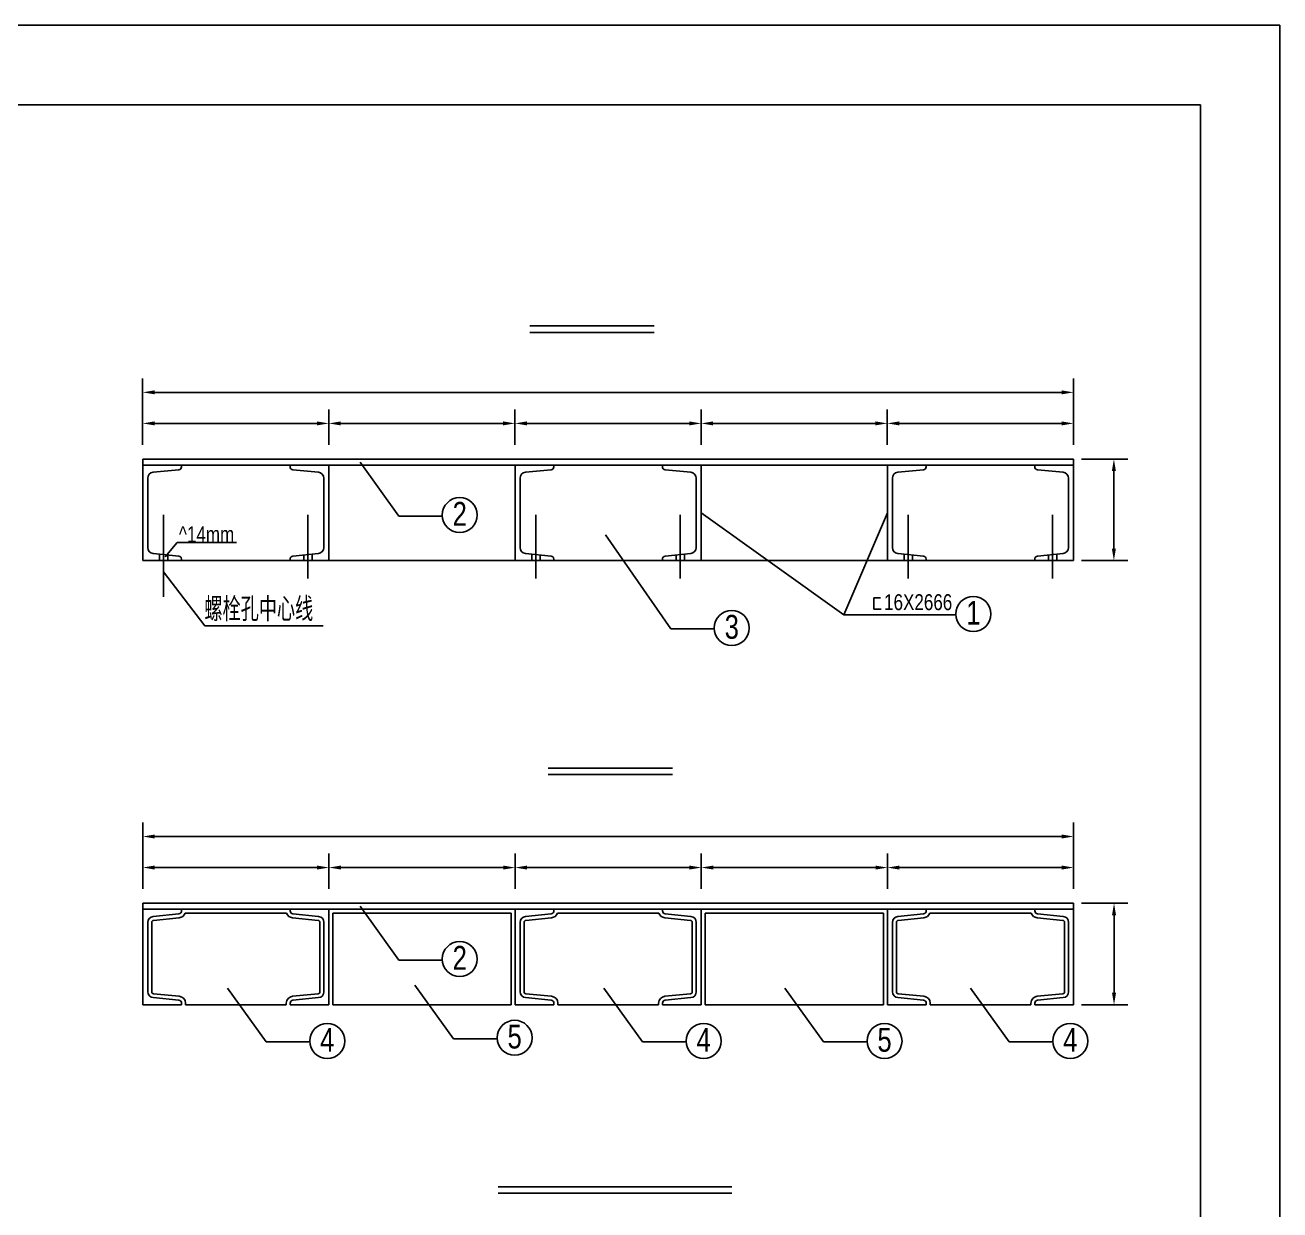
# Model space of a CAD drawing. Header units: millimetres. Extents: x 65 to 987, y -1526 to -1229.
# Drawn here: x 327.7 to 485.4, y -1378.2 to -1229.3 of the extents above; entities that cross this region are included whole.
import ezdxf

# ---------------------------------------------------------------- set-up
doc = ezdxf.new("R2010")
doc.units = ezdxf.units.MM
doc.styles.get("Standard").update_dxf_attribs({"font": 'stxt.shx', "width": 0.8, "bigfont": 'dk.shx'})
doc.dimstyles.new('ISO-25', dxfattribs={"dimtxt": 2.5, "dimasz": 2.5, "dimexe": 1.25, "dimexo": 0.625, "dimtad": 1, "dimtxsty": 'Standard', "dimcen": 2.5, "dimadec": 0, "dimazin": 0, "dimtfac": 1, "dimtmove": 0, "dimatfit": 3, "dimfxl": 0, "dimarcsym": 0})

# ---------------------------------------------------------------- blocks, each defined once
blk = doc.blocks.new('*D14')
at = {"color": 2, "linetype": 'ByBlock'}
for p, q in [((460.45, -1283.88), (466.28, -1283.88)), ((464.53, -1295.13), (464.53, -1285.38)), ((460.45, -1296.63), (466.28, -1296.63))]:
    blk.add_line(p, q, dxfattribs=at)
for points in [[(464.28, -1285.38), (464.78, -1285.38), (464.53, -1283.88)], [(464.28, -1295.13), (464.78, -1295.13), (464.53, -1296.63)]]:
    blk.add_solid(points, dxfattribs=at)
at = {"layer": 'DEFPOINTS', "color": 0, "linetype": 'ByBlock'}
for p in [(459.45, -1283.88), (464.53, -1283.88), (459.45, -1296.63)]:
    blk.add_point(p, dxfattribs=at)
blk = doc.blocks.new('*D15')
at = {"color": 2, "linetype": 'ByBlock'}
for p, q in [((342.45, -1283.63), (342.45, -1279.2)), ((365.85, -1283.63), (365.85, -1279.2)), ((343.95, -1280.95), (364.35, -1280.95))]:
    blk.add_line(p, q, dxfattribs=at)
for points in [[(343.95, -1280.7), (343.95, -1281.2), (342.45, -1280.95)], [(364.35, -1280.7), (364.35, -1281.2), (365.85, -1280.95)]]:
    blk.add_solid(points, dxfattribs=at)
at = {"layer": 'DEFPOINTS', "color": 0, "linetype": 'ByBlock'}
for p in [(365.85, -1280.95), (342.45, -1284.63), (365.85, -1284.63)]:
    blk.add_point(p, dxfattribs=at)
blk = doc.blocks.new('*D16')
at = {"color": 2}
for p, q in [((389.25, -1282.07), (389.25, -1277.64)), ((367.35, -1279.39), (387.75, -1279.39))]:
    blk.add_line(p, q, dxfattribs=at)
for points in [[(367.35, -1279.14), (367.35, -1279.64), (365.85, -1279.39)], [(387.75, -1279.14), (387.75, -1279.64), (389.25, -1279.39)]]:
    blk.add_solid(points, dxfattribs=at)
at = {"layer": 'DEFPOINTS', "color": 0}
for p in [(389.25, -1279.39), (365.85, -1283.07), (389.25, -1283.07)]:
    blk.add_point(p, dxfattribs=at)
blk = doc.blocks.new('*D17')
at = {"color": 2}
for p, q in [((412.65, -1282.07), (412.65, -1277.64)), ((390.75, -1279.39), (411.15, -1279.39))]:
    blk.add_line(p, q, dxfattribs=at)
for points in [[(390.75, -1279.14), (390.75, -1279.64), (389.25, -1279.39)], [(411.15, -1279.14), (411.15, -1279.64), (412.65, -1279.39)]]:
    blk.add_solid(points, dxfattribs=at)
at = {"layer": 'DEFPOINTS', "color": 0}
for p in [(412.65, -1279.39), (389.25, -1283.07), (412.65, -1283.07)]:
    blk.add_point(p, dxfattribs=at)
blk = doc.blocks.new('*D18')
at = {"color": 2}
for p, q in [((436.05, -1282.07), (436.05, -1277.64)), ((414.15, -1279.39), (434.55, -1279.39))]:
    blk.add_line(p, q, dxfattribs=at)
for points in [[(414.15, -1279.14), (414.15, -1279.64), (412.65, -1279.39)], [(434.55, -1279.14), (434.55, -1279.64), (436.05, -1279.39)]]:
    blk.add_solid(points, dxfattribs=at)
at = {"layer": 'DEFPOINTS', "color": 0}
for p in [(436.05, -1279.39), (412.65, -1283.07), (436.05, -1283.07)]:
    blk.add_point(p, dxfattribs=at)
blk = doc.blocks.new('*D19')
at = {"color": 2}
for p, q in [((459.45, -1282.07), (459.45, -1277.64)), ((437.55, -1279.39), (457.95, -1279.39))]:
    blk.add_line(p, q, dxfattribs=at)
for points in [[(437.55, -1279.14), (437.55, -1279.64), (436.05, -1279.39)], [(457.95, -1279.14), (457.95, -1279.64), (459.45, -1279.39)]]:
    blk.add_solid(points, dxfattribs=at)
at = {"layer": 'DEFPOINTS', "color": 0}
for p in [(459.45, -1279.39), (436.05, -1283.07), (459.45, -1283.07)]:
    blk.add_point(p, dxfattribs=at)
blk = doc.blocks.new('*D20')
at = {"color": 2, "linetype": 'ByBlock'}
for p, q in [((342.45, -1278.86), (342.45, -1273.74)), ((459.45, -1278.86), (459.45, -1273.74)), ((343.95, -1275.49), (457.95, -1275.49))]:
    blk.add_line(p, q, dxfattribs=at)
for points in [[(343.95, -1275.24), (343.95, -1275.74), (342.45, -1275.49)], [(457.95, -1275.24), (457.95, -1275.74), (459.45, -1275.49)]]:
    blk.add_solid(points, dxfattribs=at)
at = {"layer": 'DEFPOINTS', "color": 0, "linetype": 'ByBlock'}
for p in [(459.45, -1275.49), (342.45, -1279.86), (459.45, -1279.86)]:
    blk.add_point(p, dxfattribs=at)
blk = doc.blocks.new('*D42')
at = {"color": 2, "linetype": 'ByBlock'}
for p, q in [((342.45, -1340.42), (342.45, -1335.99)), ((365.85, -1340.42), (365.85, -1335.99)), ((343.95, -1337.74), (364.35, -1337.74))]:
    blk.add_line(p, q, dxfattribs=at)
for points in [[(343.95, -1337.49), (343.95, -1337.99), (342.45, -1337.74)], [(364.35, -1337.49), (364.35, -1337.99), (365.85, -1337.74)]]:
    blk.add_solid(points, dxfattribs=at)
at = {"layer": 'DEFPOINTS', "color": 0, "linetype": 'ByBlock'}
for p in [(365.85, -1337.74), (342.45, -1341.42), (365.85, -1341.42)]:
    blk.add_point(p, dxfattribs=at)
blk = doc.blocks.new('*D41')
at = {"color": 2, "linetype": 'ByBlock'}
for p, q in [((342.45, -1337.21), (342.45, -1332.09)), ((459.45, -1337.21), (459.45, -1332.09)), ((343.95, -1333.84), (457.95, -1333.84))]:
    blk.add_line(p, q, dxfattribs=at)
for points in [[(343.95, -1333.59), (343.95, -1334.09), (342.45, -1333.84)], [(457.95, -1333.59), (457.95, -1334.09), (459.45, -1333.84)]]:
    blk.add_solid(points, dxfattribs=at)
at = {"layer": 'DEFPOINTS', "color": 0, "linetype": 'ByBlock'}
for p in [(459.45, -1333.84), (342.45, -1338.21), (459.45, -1338.21)]:
    blk.add_point(p, dxfattribs=at)
blk = doc.blocks.new('*D43')
at = {"color": 2}
for p, q in [((436.07, -1337.88), (436.07, -1333.45)), ((414.17, -1335.2), (434.57, -1335.2))]:
    blk.add_line(p, q, dxfattribs=at)
for points in [[(414.17, -1334.95), (414.17, -1335.45), (412.67, -1335.2)], [(434.57, -1334.95), (434.57, -1335.45), (436.07, -1335.2)]]:
    blk.add_solid(points, dxfattribs=at)
at = {"layer": 'DEFPOINTS', "color": 0}
for p in [(436.07, -1335.2), (412.67, -1338.88), (436.07, -1338.88)]:
    blk.add_point(p, dxfattribs=at)
blk = doc.blocks.new('*D44')
at = {"color": 2}
for p, q in [((412.67, -1337.88), (412.67, -1333.45)), ((390.77, -1335.2), (411.17, -1335.2))]:
    blk.add_line(p, q, dxfattribs=at)
for points in [[(390.77, -1334.95), (390.77, -1335.45), (389.27, -1335.2)], [(411.17, -1334.95), (411.17, -1335.45), (412.67, -1335.2)]]:
    blk.add_solid(points, dxfattribs=at)
at = {"layer": 'DEFPOINTS', "color": 0}
for p in [(412.67, -1335.2), (389.27, -1338.88), (412.67, -1338.88)]:
    blk.add_point(p, dxfattribs=at)
blk = doc.blocks.new('*D45')
at = {"color": 2}
for p, q in [((389.27, -1337.88), (389.27, -1333.45)), ((367.37, -1335.2), (387.77, -1335.2))]:
    blk.add_line(p, q, dxfattribs=at)
for points in [[(367.37, -1334.95), (367.37, -1335.45), (365.87, -1335.2)], [(387.77, -1334.95), (387.77, -1335.45), (389.27, -1335.2)]]:
    blk.add_solid(points, dxfattribs=at)
at = {"layer": 'DEFPOINTS', "color": 0}
for p in [(389.27, -1335.2), (365.87, -1338.88), (389.27, -1338.88)]:
    blk.add_point(p, dxfattribs=at)
blk = doc.blocks.new('*D46')
at = {"color": 2}
for p, q in [((459.47, -1337.88), (459.47, -1333.45)), ((437.57, -1335.2), (457.97, -1335.2))]:
    blk.add_line(p, q, dxfattribs=at)
for points in [[(437.57, -1334.95), (437.57, -1335.45), (436.07, -1335.2)], [(457.97, -1334.95), (457.97, -1335.45), (459.47, -1335.2)]]:
    blk.add_solid(points, dxfattribs=at)
at = {"layer": 'DEFPOINTS', "color": 0}
for p in [(459.47, -1335.2), (436.07, -1338.88), (459.47, -1338.88)]:
    blk.add_point(p, dxfattribs=at)
blk = doc.blocks.new('*D47')
at = {"color": 2, "linetype": 'ByBlock'}
for p, q in [((460.45, -1342.23), (466.28, -1342.23)), ((464.53, -1353.48), (464.53, -1343.73)), ((460.45, -1354.98), (466.28, -1354.98))]:
    blk.add_line(p, q, dxfattribs=at)
for points in [[(464.28, -1343.73), (464.78, -1343.73), (464.53, -1342.23)], [(464.28, -1353.48), (464.78, -1353.48), (464.53, -1354.98)]]:
    blk.add_solid(points, dxfattribs=at)
at = {"layer": 'DEFPOINTS', "color": 0, "linetype": 'ByBlock'}
for p in [(459.45, -1342.23), (464.53, -1342.23), (459.45, -1354.98)]:
    blk.add_point(p, dxfattribs=at)
blk = doc.blocks.new('A$C334D11CF')
at = {"color": 2}
for p, q in [((0, 1.49), (0, 0)), ((0.89, 1.49), (0, 1.49)), ((0, 0), (0.96, 0))]:
    blk.add_line(p, q, dxfattribs=at)

msp = doc.modelspace()

# ---------------------------------------------------------------- linework, layer by layer
at = {"color": 2, "linetype": 'Continuous'}
msp.add_line((485.39703, -1526.34463), (485.39703, -1229.34463), dxfattribs=at)
at = {"color": 6, "linetype": 'Continuous'}
for p, q in [((475.39703, -1239.34463), (95.39703, -1239.34463)), ((475.39703, -1516.34463), (475.39703, -1239.34463))]:
    msp.add_line(p, q, dxfattribs=at)
for p, q in [((391.10827, -1267.14484), (406.74341, -1267.14484)), ((393.41671, -1322.71133), (409.05185, -1322.71133)), ((387.14148, -1375.30543), (416.49372, -1375.30543))]:
    msp.add_line(p, q)
at = {"color": 2}
for p, q in [((391.10827, -1267.95937), (406.74341, -1267.95937)), ((369.77982, -1284.27624), (374.63922, -1291.028)), ((374.63922, -1291.028), (380.10604, -1291.028)), ((412.65298, -1290.63446), (430.5883, -1303.46036)), ((430.5883, -1303.46036), (436.05298, -1290.63446)), ((345.29946, -1296.14437), (346.77268, -1294.37134)), ((346.77268, -1294.37134), (354.26138, -1294.37134)), ((400.61888, -1293.37864), (408.83513, -1305.22271)), ((344.55298, -1295.81915), (344.55298, -1296.63446)), ((345.60298, -1295.92415), (345.60298, -1296.63446)), ((362.70298, -1295.92415), (362.70298, -1296.63446)), ((363.75298, -1295.81915), (363.75298, -1296.63446)), ((391.35298, -1295.81915), (391.35298, -1296.63446)), ((392.40298, -1295.92415), (392.40298, -1296.63446)), ((409.50298, -1295.92415), (409.50298, -1296.63446)), ((410.55298, -1295.81915), (410.55298, -1296.63446)), ((438.15298, -1295.81915), (438.15298, -1296.63446)), ((439.20298, -1295.92415), (439.20298, -1296.63446)), ((456.30298, -1295.92415), (456.30298, -1296.63446)), ((457.35298, -1295.81915), (457.35298, -1296.63446)), ((345.07798, -1298.04993), (350.27342, -1304.81052)), ((430.5883, -1303.46036), (444.66691, -1303.46036)), ((350.27342, -1304.81052), (365.13545, -1304.81052)), ((408.83513, -1305.22271), (414.30195, -1305.22271)), ((393.41671, -1323.52585), (409.05185, -1323.52585)), ((342.46976, -1340.44126), (347.34476, -1340.44126)), ((360.99476, -1340.44126), (360.99476, -1340.6397)), ((365.86976, -1340.44126), (360.99476, -1340.44126)), ((369.77982, -1340.06753), (374.63922, -1346.81929)), ((459.46976, -1340.44126), (454.59476, -1340.44126)), ((343.60095, -1342.08219), (343.60095, -1350.80033)), ((347.05683, -1341.51036), (343.82608, -1341.83343)), ((347.05683, -1341.51036), (343.82608, -1341.83343)), ((347.79116, -1340.94126), (360.54837, -1340.94126)), ((361.2827, -1341.51036), (364.51345, -1341.83343)), ((361.2827, -1341.51036), (364.51345, -1341.83343)), ((364.73858, -1342.08219), (364.73858, -1350.80033)), ((366.36976, -1340.94126), (366.36976, -1352.44126)), ((366.36976, -1340.94126), (388.76976, -1340.94126)), ((388.76976, -1340.94126), (388.76976, -1352.44126)), ((390.40095, -1342.08219), (390.40095, -1350.80033)), ((393.85683, -1341.51036), (390.62608, -1341.83343)), ((393.85683, -1341.51036), (390.62608, -1341.83343)), ((394.59116, -1340.94126), (407.34837, -1340.94126)), ((408.0827, -1341.51036), (411.31345, -1341.83343)), ((408.0827, -1341.51036), (411.31345, -1341.83343)), ((411.53858, -1342.08219), (411.53858, -1350.80033)), ((435.56976, -1340.94126), (413.16976, -1340.94126)), ((413.16976, -1340.94126), (413.16976, -1352.44126)), ((435.56976, -1340.94126), (435.56976, -1352.44126)), ((437.20095, -1342.08219), (437.20095, -1350.80033)), ((440.65683, -1341.51036), (437.42608, -1341.83343)), ((440.65683, -1341.51036), (437.42608, -1341.83343)), ((454.14837, -1340.94126), (441.39116, -1340.94126)), ((454.8827, -1341.51036), (458.11345, -1341.83343)), ((454.8827, -1341.51036), (458.11345, -1341.83343)), ((458.33858, -1342.08219), (458.33858, -1350.80033)), ((374.63922, -1346.81929), (380.10604, -1346.81929)), ((376.68053, -1349.9581), (381.53992, -1356.70986)), ((347.05683, -1351.37216), (343.82608, -1351.04909)), ((353.12874, -1350.36382), (357.98813, -1357.11558)), ((361.2827, -1351.37216), (364.51345, -1351.04909)), ((393.85683, -1351.37216), (390.62608, -1351.04909)), ((400.43533, -1350.36381), (405.29473, -1357.11557)), ((408.0827, -1351.37216), (411.31345, -1351.04909)), ((423.17499, -1350.36381), (428.03439, -1357.11557)), ((440.65683, -1351.37216), (437.42608, -1351.04909)), ((446.52375, -1350.36381), (451.38315, -1357.11557)), ((454.8827, -1351.37216), (458.11345, -1351.04909)), ((347.34476, -1352.44126), (347.34476, -1352.24282)), ((347.84476, -1352.44126), (347.84476, -1352.24282)), ((347.84476, -1352.44126), (360.49476, -1352.44126)), ((360.49476, -1352.44126), (360.49476, -1352.24282)), ((366.36976, -1352.44126), (388.76976, -1352.44126)), ((394.64476, -1352.44126), (394.64476, -1352.24282)), ((394.64476, -1352.44126), (407.29476, -1352.44126)), ((407.29476, -1352.44126), (407.29476, -1352.24282)), ((435.56976, -1352.44126), (413.16976, -1352.44126)), ((440.94476, -1352.44126), (440.94476, -1352.24282)), ((441.44476, -1352.44126), (441.44476, -1352.24282)), ((454.09476, -1352.44126), (441.44476, -1352.44126)), ((454.09476, -1352.44126), (454.09476, -1352.24282)), ((454.59476, -1352.44126), (454.59476, -1352.24282)), ((357.98813, -1357.11558), (363.45496, -1357.11558)), ((381.53992, -1356.70986), (387.00675, -1356.70986)), ((405.29473, -1357.11557), (410.76156, -1357.11557)), ((428.03439, -1357.11557), (433.50121, -1357.11557)), ((451.38315, -1357.11557), (456.84997, -1357.11557)), ((387.14148, -1376.11995), (416.49372, -1376.11995))]:
    msp.add_line(p, q, dxfattribs=at)
at = {"color": 7}
for p, q in [((342.45298, -1283.88446), (459.45298, -1283.88446)), ((342.45298, -1283.88446), (459.45298, -1283.88446)), ((342.45298, -1283.88446), (342.45298, -1296.63446)), ((342.45298, -1284.63446), (459.45298, -1284.63446)), ((342.45298, -1284.63446), (342.45298, -1296.63446)), ((459.45298, -1283.88446), (459.45298, -1296.63446)), ((342.45298, -1296.63446), (459.45298, -1296.63446)), ((342.46976, -1339.69126), (459.46976, -1339.69126)), ((342.46976, -1339.69126), (459.46976, -1339.69126)), ((342.46976, -1339.69126), (342.46976, -1352.44126)), ((342.46976, -1340.44126), (459.46976, -1340.44126)), ((342.46976, -1340.44126), (342.46976, -1352.44126)), ((347.34476, -1340.44126), (347.34476, -1340.6397)), ((365.86976, -1340.44126), (365.86976, -1352.44126)), ((389.26976, -1340.44126), (394.14476, -1340.44126)), ((389.26976, -1340.44126), (389.26976, -1352.44126)), ((389.26976, -1340.44126), (389.26976, -1352.44126)), ((394.14476, -1340.44126), (394.14476, -1340.6397)), ((407.79476, -1340.44126), (407.79476, -1340.6397)), ((412.66976, -1340.44126), (407.79476, -1340.44126)), ((412.66976, -1340.44126), (412.66976, -1352.44126)), ((436.06976, -1340.44126), (436.06976, -1352.44126)), ((436.06976, -1340.44126), (440.94476, -1340.44126)), ((440.94476, -1340.44126), (440.94476, -1340.6397)), ((454.59476, -1340.44126), (454.59476, -1340.6397)), ((459.46976, -1339.69126), (459.46976, -1352.44126)), ((459.46976, -1340.44126), (459.46976, -1352.44126)), ((343.10095, -1342.08219), (343.10095, -1350.80033)), ((347.00708, -1341.01284), (343.77632, -1341.33591)), ((361.33245, -1341.01284), (364.5632, -1341.33591)), ((365.23858, -1342.08219), (365.23858, -1350.80033)), ((389.90095, -1342.08219), (389.90095, -1350.80033)), ((393.80708, -1341.01284), (390.57632, -1341.33591)), ((408.13245, -1341.01284), (411.3632, -1341.33591)), ((412.03858, -1342.08219), (412.03858, -1350.80033)), ((436.70095, -1342.08219), (436.70095, -1350.80033)), ((440.60708, -1341.01284), (437.37632, -1341.33591)), ((454.93245, -1341.01284), (458.1632, -1341.33591)), ((458.83858, -1342.08219), (458.83858, -1350.80033)), ((347.00708, -1351.86968), (343.77632, -1351.54661)), ((361.33245, -1351.86968), (364.5632, -1351.54661)), ((393.80708, -1351.86968), (390.57632, -1351.54661)), ((408.13245, -1351.86968), (411.3632, -1351.54661)), ((440.60708, -1351.86968), (437.37632, -1351.54661)), ((454.93245, -1351.86968), (458.1632, -1351.54661)), ((342.46976, -1352.44126), (347.34476, -1352.44126)), ((342.46976, -1352.44126), (347.34476, -1352.44126)), ((360.99476, -1352.44126), (360.99476, -1352.24282)), ((365.86976, -1352.44126), (360.99476, -1352.44126)), ((389.26976, -1352.44126), (394.14476, -1352.44126)), ((394.14476, -1352.44126), (394.14476, -1352.24282)), ((407.79476, -1352.44126), (407.79476, -1352.24282)), ((412.66976, -1352.44126), (407.79476, -1352.44126)), ((436.06976, -1352.44126), (440.94476, -1352.44126)), ((459.46976, -1352.44126), (454.59476, -1352.44126)), ((459.46976, -1352.44126), (454.59476, -1352.44126))]:
    msp.add_line(p, q, dxfattribs=at)
at = {"color": 1}
for p, q in [((342.45298, -1284.63446), (347.32798, -1284.63446)), ((346.99029, -1285.20603), (343.75954, -1285.52911)), ((347.32798, -1284.63446), (347.32798, -1284.8329)), ((365.85298, -1284.63446), (360.97798, -1284.63446)), ((360.97798, -1284.63446), (360.97798, -1284.8329)), ((361.31567, -1285.20603), (364.54642, -1285.52911)), ((365.85298, -1284.63446), (365.85298, -1296.63446)), ((389.25298, -1284.63446), (389.25298, -1296.63446)), ((389.25298, -1284.63446), (389.25298, -1296.63446)), ((389.25298, -1284.63446), (394.12798, -1284.63446)), ((393.79029, -1285.20603), (390.55954, -1285.52911)), ((394.12798, -1284.63446), (394.12798, -1284.8329)), ((412.65298, -1284.63446), (407.77798, -1284.63446)), ((407.77798, -1284.63446), (407.77798, -1284.8329)), ((408.11567, -1285.20603), (411.34642, -1285.52911)), ((412.65298, -1284.63446), (412.65298, -1296.63446)), ((436.05298, -1284.63446), (436.05298, -1296.63446)), ((436.05298, -1284.63446), (436.05298, -1296.63446)), ((436.05298, -1284.63446), (440.92798, -1284.63446)), ((440.59029, -1285.20603), (437.35954, -1285.52911)), ((440.92798, -1284.63446), (440.92798, -1284.8329)), ((454.57798, -1284.63446), (454.57798, -1284.8329)), ((459.45298, -1284.63446), (454.57798, -1284.63446)), ((454.91567, -1285.20603), (458.14642, -1285.52911)), ((343.08417, -1286.27539), (343.08417, -1294.99353)), ((365.22179, -1286.27539), (365.22179, -1294.99353)), ((389.88417, -1286.27539), (389.88417, -1294.99353)), ((412.02179, -1286.27539), (412.02179, -1294.99353)), ((436.68417, -1286.27539), (436.68417, -1294.99353)), ((458.82179, -1286.27539), (458.82179, -1294.99353)), ((346.99029, -1296.06288), (343.75954, -1295.7398)), ((347.32798, -1296.63446), (347.32798, -1296.43602)), ((360.97798, -1296.63446), (360.97798, -1296.43602)), ((361.31567, -1296.06288), (364.54642, -1295.7398)), ((393.79029, -1296.06288), (390.55954, -1295.7398)), ((394.12798, -1296.63446), (394.12798, -1296.43602)), ((407.77798, -1296.63446), (407.77798, -1296.43602)), ((408.11567, -1296.06288), (411.34642, -1295.7398)), ((440.59029, -1296.06288), (437.35954, -1295.7398)), ((440.92798, -1296.63446), (440.92798, -1296.43602)), ((454.57798, -1296.63446), (454.57798, -1296.43602)), ((454.91567, -1296.06288), (458.14642, -1295.7398)), ((342.45298, -1296.63446), (347.32798, -1296.63446)), ((365.85298, -1296.63446), (360.97798, -1296.63446)), ((389.25298, -1296.63446), (394.12798, -1296.63446)), ((412.65298, -1296.63446), (407.77798, -1296.63446)), ((436.05298, -1296.63446), (440.92798, -1296.63446)), ((459.45298, -1296.63446), (454.57798, -1296.63446))]:
    msp.add_line(p, q, dxfattribs=at)
at = {"color": 3}
for p, q in [((345.07798, -1290.86569), (345.07798, -1301.19855)), ((363.22798, -1290.86569), (363.22798, -1298.87187)), ((391.87798, -1290.86569), (391.87798, -1298.87187)), ((410.02798, -1290.86569), (410.02798, -1298.87187)), ((438.67798, -1290.86569), (438.67798, -1298.87187)), ((456.82798, -1290.86569), (456.82798, -1298.87187))]:
    msp.add_line(p, q, dxfattribs=at)
at = {"color": 2, "linetype": 'Continuous'}
msp.add_lwpolyline([(485.39703, -1229.34463), (65.39703, -1229.34463)], dxfattribs=at)
at = {"color": 2}
for centre in [(382.30293, -1290.90925), (446.8638, -1303.34161), (416.49884, -1305.10396), (382.30293, -1346.70054), (365.65185, -1356.99683), (389.20364, -1356.59111), (412.95845, -1356.99682), (435.6981, -1356.99682), (459.04686, -1356.99682)]:
    msp.add_circle(centre, 2.2001, dxfattribs=at)
at = {"color": 1}
for centre, radius, start, end in [((346.95298, -1284.8329), 0.375, 275.7105931, 0), ((361.35298, -1284.8329), 0.375, 180, 264.2894069), ((393.75298, -1284.8329), 0.375, 275.7105931, 0), ((408.15298, -1284.8329), 0.375, 180, 264.2894069), ((440.55298, -1284.8329), 0.375, 275.7105931, 0), ((454.95298, -1284.8329), 0.375, 180, 264.2894069), ((343.83417, -1286.27539), 0.75, 95.7105931, 180), ((364.47179, -1286.27539), 0.75, 0, 84.2894069), ((390.63417, -1286.27539), 0.75, 95.7105931, 180), ((411.27179, -1286.27539), 0.75, 0, 84.2894069), ((437.43417, -1286.27539), 0.75, 95.7105931, 180), ((458.07179, -1286.27539), 0.75, 0, 84.2894069), ((343.83417, -1294.99353), 0.75, 180, 264.2894069), ((346.95298, -1296.43602), 0.375, 0, 84.2894069), ((361.35298, -1296.43602), 0.375, 95.7105931, 180), ((364.47179, -1294.99353), 0.75, 275.7105931, 0), ((390.63417, -1294.99353), 0.75, 180, 264.2894069), ((393.75298, -1296.43602), 0.375, 0, 84.2894069), ((408.15298, -1296.43602), 0.375, 95.7105931, 180), ((411.27179, -1294.99353), 0.75, 275.7105931, 0), ((437.43417, -1294.99353), 0.75, 180, 264.2894069), ((440.55298, -1296.43602), 0.375, 0, 84.2894069), ((454.95298, -1296.43602), 0.375, 95.7105931, 180), ((458.07179, -1294.99353), 0.75, 275.7105931, 0)]:
    msp.add_arc(centre, radius, start, end, dxfattribs=at)
at = {"color": 7}
for centre, radius, start, end in [((346.96976, -1340.6397), 0.375, 275.7105931, 0), ((361.36976, -1340.6397), 0.375, 180, 264.2894069), ((393.76976, -1340.6397), 0.375, 275.7105931, 0), ((408.16976, -1340.6397), 0.375, 180, 264.2894069), ((440.56976, -1340.6397), 0.375, 275.7105931, 0), ((454.96976, -1340.6397), 0.375, 180, 264.2894069), ((343.85095, -1342.08219), 0.75, 95.7105931, 180), ((364.48858, -1342.08219), 0.75, 0, 84.2894069), ((390.65095, -1342.08219), 0.75, 95.7105931, 180), ((411.28858, -1342.08219), 0.75, 0, 84.2894069), ((437.45095, -1342.08219), 0.75, 95.7105931, 180), ((458.08858, -1342.08219), 0.75, 0, 84.2894069), ((343.85095, -1350.80033), 0.75, 180, 264.2894069), ((364.48858, -1350.80033), 0.75, 275.7105931, 0), ((390.65095, -1350.80033), 0.75, 180, 264.2894069), ((411.28858, -1350.80033), 0.75, 275.7105931, 0), ((437.45095, -1350.80033), 0.75, 180, 264.2894069), ((458.08858, -1350.80033), 0.75, 275.7105931, 0), ((346.96976, -1352.24282), 0.375, 0, 84.2894069), ((361.36976, -1352.24282), 0.375, 95.7105931, 180), ((393.76976, -1352.24282), 0.375, 0, 84.2894069), ((408.16976, -1352.24282), 0.375, 95.7105931, 180), ((440.56976, -1352.24282), 0.375, 0, 84.2894069), ((454.96976, -1352.24282), 0.375, 95.7105931, 180)]:
    msp.add_arc(centre, radius, start, end, dxfattribs=at)
at = {"color": 2}
for centre, radius, start, end in [((343.85095, -1342.08219), 0.25, 95.7105931, 180), ((346.96976, -1340.6397), 0.875, 275.7105931, 339.8401136), ((361.36976, -1340.6397), 0.875, 200.1598864, 264.2894069), ((364.48858, -1342.08219), 0.25, 0, 84.2894069), ((390.65095, -1342.08219), 0.25, 95.7105931, 180), ((393.76976, -1340.6397), 0.875, 275.7105931, 339.8401136), ((408.16976, -1340.6397), 0.875, 200.1598864, 264.2894069), ((411.28858, -1342.08219), 0.25, 0, 84.2894069), ((437.45095, -1342.08219), 0.25, 95.7105931, 180), ((440.56976, -1340.6397), 0.875, 275.7105931, 339.8401136), ((454.96976, -1340.6397), 0.875, 200.1598864, 264.2894069), ((458.08858, -1342.08219), 0.25, 0, 84.2894069), ((343.85095, -1350.80033), 0.25, 180, 264.2894069), ((346.96976, -1352.24282), 0.875, 0, 84.2894069), ((361.36976, -1352.24282), 0.875, 95.7105931, 180), ((364.48858, -1350.80033), 0.25, 275.7105931, 0), ((390.65095, -1350.80033), 0.25, 180, 264.2894069), ((393.76976, -1352.24282), 0.875, 0, 84.2894069), ((408.16976, -1352.24282), 0.875, 95.7105931, 180), ((411.28858, -1350.80033), 0.25, 275.7105931, 0), ((437.45095, -1350.80033), 0.25, 180, 264.2894069), ((440.56976, -1352.24282), 0.875, 0, 84.2894069), ((454.96976, -1352.24282), 0.875, 95.7105931, 180), ((458.08858, -1350.80033), 0.25, 275.7105931, 0)]:
    msp.add_arc(centre, radius, start, end, dxfattribs=at)

# ---------------------------------------------------------------- block references
at = {"color": 2, "xscale": 0.95, "yscale": 0.95, "zscale": 0.95}
msp.add_blockref('A$C334D11CF', (434.36749, -1302.7124), dxfattribs=at)

# ---------------------------------------------------------------- texts
at = {"color": 2, "width": 0.8}
for s, height, p in [('2', 3, (381.41384, -1292.25548)), ('^ 14mm', 2, (347.01005, -1294.32843)), ('螺栓孔中心线', 3, (350.2093, -1304.24404)), ('16X2666', 2, (435.64629, -1302.85444)), ('1', 3, (445.97471, -1304.68784)), ('3', 3, (415.60975, -1306.45019)), ('2', 3, (381.41384, -1348.04677)), ('4', 3, (364.76276, -1358.34306)), ('5', 3, (388.31455, -1357.93734)), ('4', 3, (412.06936, -1358.34305)), ('5', 3, (434.80901, -1358.34305)), ('4', 3, (458.15777, -1358.34305))]:
    msp.add_text(s, height=height, dxfattribs=at).set_placement(p)

# ---------------------------------------------------------------- dimensions: what is measured, and where the dimension line sits
at = {"color": 7}
for base, p1, p2, override, picture, middle in [((459.45298, -1275.49289), (342.45298, -1279.85908), (459.45298, -1279.85908), {"dimtxt": 2, "dimasz": 1.5, "dimexe": 1.75, "dimexo": 1, "dimgap": 0.75, "dimlfac": 13.333333, "dimclrd": 2, "dimclre": 2, "dimclrt": 2}, '*D20', (400.95298, -1273.74289)), ((389.25298, -1279.39427), (365.85298, -1283.0739), (389.25298, -1283.0739), {"dimtxt": 2, "dimasz": 1.5, "dimexe": 1.75, "dimexo": 1, "dimgap": 0.75, "dimlfac": 13.333333, "dimse1": 1, "dimclrd": 2, "dimclre": 2, "dimclrt": 2, "dimtmove": 1}, '*D16', (377.55298, -1277.64427)), ((412.65298, -1279.39427), (389.25298, -1283.0739), (412.65298, -1283.0739), {"dimtxt": 2, "dimasz": 1.5, "dimexe": 1.75, "dimexo": 1, "dimgap": 0.75, "dimlfac": 13.333333, "dimse1": 1, "dimclrd": 2, "dimclre": 2, "dimclrt": 2, "dimtmove": 1}, '*D17', (400.95298, -1277.64427)), ((436.05298, -1279.39427), (412.65298, -1283.0739), (436.05298, -1283.0739), {"dimtxt": 2, "dimasz": 1.5, "dimexe": 1.75, "dimexo": 1, "dimgap": 0.75, "dimlfac": 13.333333, "dimse1": 1, "dimclrd": 2, "dimclre": 2, "dimclrt": 2, "dimtmove": 1}, '*D18', (424.35298, -1277.64427)), ((459.45298, -1279.39427), (436.05298, -1283.0739), (459.45298, -1283.0739), {"dimtxt": 2, "dimasz": 1.5, "dimexe": 1.75, "dimexo": 1, "dimgap": 0.75, "dimlfac": 13.333333, "dimse1": 1, "dimclrd": 2, "dimclre": 2, "dimclrt": 2, "dimtmove": 1}, '*D19', (447.75298, -1277.64427)), ((389.26976, -1335.20107), (365.86976, -1338.8807), (389.26976, -1338.8807), {"dimtxt": 2, "dimasz": 1.5, "dimexe": 1.75, "dimexo": 1, "dimgap": 0.75, "dimlfac": 13.333333, "dimse1": 1, "dimclrd": 2, "dimclre": 2, "dimclrt": 2, "dimtmove": 1}, '*D45', (377.56976, -1333.45107)), ((412.66976, -1335.20107), (389.26976, -1338.8807), (412.66976, -1338.8807), {"dimtxt": 2, "dimasz": 1.5, "dimexe": 1.75, "dimexo": 1, "dimgap": 0.75, "dimlfac": 13.333333, "dimse1": 1, "dimclrd": 2, "dimclre": 2, "dimclrt": 2, "dimtmove": 1}, '*D44', (400.96976, -1333.45107)), ((436.06976, -1335.20107), (412.66976, -1338.8807), (436.06976, -1338.8807), {"dimtxt": 2, "dimasz": 1.5, "dimexe": 1.75, "dimexo": 1, "dimgap": 0.75, "dimlfac": 13.333333, "dimse1": 1, "dimclrd": 2, "dimclre": 2, "dimclrt": 2, "dimtmove": 1}, '*D43', (424.36976, -1333.45107)), ((459.46976, -1335.20107), (436.06976, -1338.8807), (459.46976, -1338.8807), {"dimtxt": 2, "dimasz": 1.5, "dimexe": 1.75, "dimexo": 1, "dimgap": 0.75, "dimlfac": 13.333333, "dimse1": 1, "dimclrd": 2, "dimclre": 2, "dimclrt": 2, "dimtmove": 1}, '*D46', (447.76976, -1333.45107))]:
    dim = msp.add_linear_dim(base=base, p1=p1, p2=p2, dimstyle='ISO-25', override=override, dxfattribs=at)
    dim.commit()
    dim.dimension.update_dxf_attribs({"geometry": picture, "text_midpoint": middle})
for base, p1, p2, picture, middle, set_off in [((365.85298, -1279.39427), (342.45298, -1283.0739), (365.85298, -1283.0739), '*D15', (354.15298, -1277.64427), (0, 1.56056)), ((459.46976, -1331.29969), (342.46976, -1335.66589), (459.46976, -1335.66589), '*D41', (400.96976, -1329.54969), (0.01678, 2.5418)), ((365.86976, -1335.20107), (342.46976, -1338.8807), (365.86976, -1338.8807), '*D42', (354.16976, -1333.45107), (0.01678, 2.5418))]:
    dim = msp.add_linear_dim(base=base, p1=p1, p2=p2, dimstyle='ISO-25', override={"dimtxt": 2, "dimasz": 1.5, "dimexe": 1.75, "dimexo": 1, "dimgap": 0.75, "dimlfac": 13.333333, "dimclrd": 2, "dimclre": 2, "dimclrt": 2}, dxfattribs=at)
    dim.commit()
    dim.dimension.update_dxf_attribs({"geometry": picture, "text_midpoint": middle, "insert": set_off})
dim = msp.add_linear_dim(base=(464.53457, -1283.88446), p1=(459.45298, -1296.63446), p2=(459.45298, -1283.88446), angle=90, dimstyle='ISO-25', override={"dimtxt": 2, "dimasz": 1.5, "dimexe": 1.75, "dimexo": 1, "dimgap": 0.75, "dimlfac": 13.333333, "dimclrd": 2, "dimclre": 2, "dimclrt": 2}, dxfattribs=at)
dim.commit()
dim.dimension.update_dxf_attribs({"geometry": '*D14', "text_midpoint": (462.78457, -1290.25946)})
dim = msp.add_linear_dim(base=(464.55136, -1339.69126), p1=(459.46976, -1352.44126), p2=(459.46976, -1339.69126), angle=90, dimstyle='ISO-25', override={"dimtxt": 2, "dimasz": 1.5, "dimexe": 1.75, "dimexo": 1, "dimgap": 0.75, "dimlfac": 13.333333, "dimclrd": 2, "dimclre": 2, "dimclrt": 2}, dxfattribs=at)
dim.commit()
dim.dimension.update_dxf_attribs({"geometry": '*D47', "text_midpoint": (462.80136, -1346.06626), "insert": (0.01678, 2.5418)})

doc.saveas('drawing.dxf')
